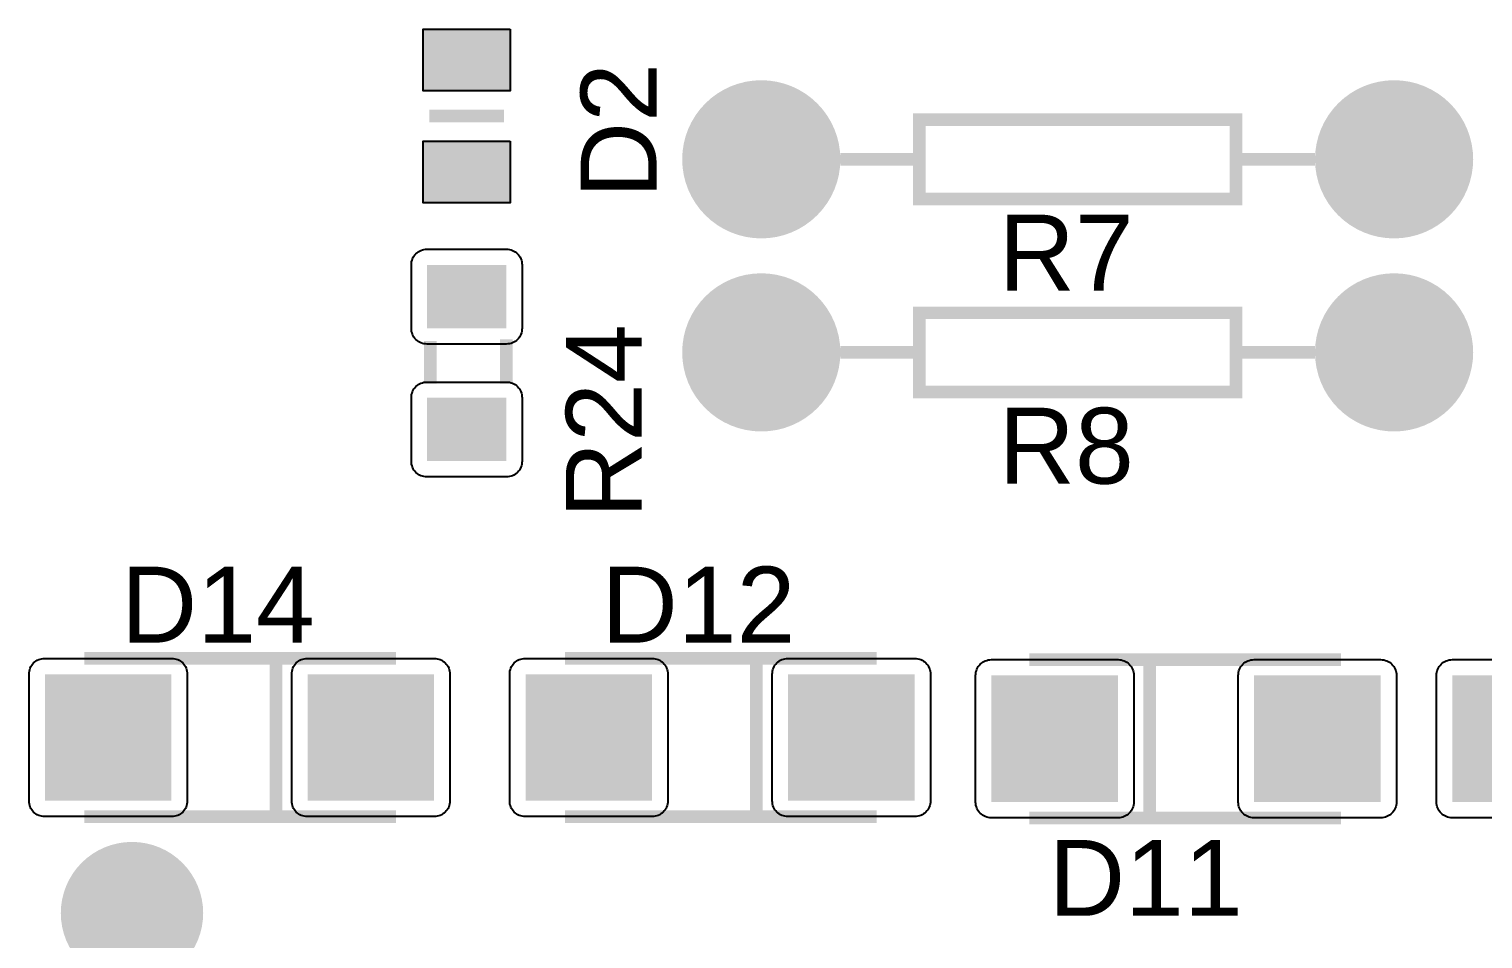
# Model space of a CAD drawing. Header units: inches. Extents: x -2.29 to 2.29, y -2.44 to 2.44.
# Drawn here: x 0.731 to 1.65, y -0.753 to -0.177 of the extents above; entities that cross this region are included whole.
import ezdxf

# ---------------------------------------------------------------- set-up
doc = ezdxf.new("R2010")
doc.units = ezdxf.units.IN
doc.layers.get('0').update_dxf_attribs({"linetype": 'CONTINUOUS'})

# ---------------------------------------------------------------- blocks, each defined once
blk = doc.blocks.new('RPAD')
blk.add_trace([(-0.5, -0.5), (-0.5, 0.5), (0.5, -0.5), (0.5, 0.5)])
blk = doc.blocks.new('EPAD')
at = {"const_width": 0.5}
blk.add_lwpolyline([(-0.25, 0, 1), (0.25, 0, 1)], format="xyb", close=True, dxfattribs=at)

msp = doc.modelspace()

# ---------------------------------------------------------------- linework, layer by layer
for points in [[(1.035374, -0.17735), (1.035374, -0.21635), (0.980374, -0.21635), (0.980374, -0.17735), (1.035374, -0.17735)], [(1.035374, -0.248217), (1.035374, -0.287217), (0.980374, -0.287217), (0.980374, -0.248217), (1.035374, -0.248217)], [(0.972874, -0.366457), (0.972874, -0.326457), (0.972924, -0.325417), (0.973073, -0.324412), (0.973315, -0.323445), (0.973646, -0.322521), (0.97406, -0.321645), (0.974555, -0.320821), (0.975124, -0.320053), (0.975765, -0.319347), (0.976471, -0.318707), (0.977238, -0.318138), (0.978062, -0.317643), (0.978939, -0.317228), (0.979863, -0.316898), (0.98083, -0.316656), (0.981835, -0.316507), (0.982874, -0.316457), (1.032874, -0.316457), (1.033913, -0.316507), (1.034919, -0.316656), (1.035885, -0.316898), (1.036809, -0.317228), (1.037686, -0.317643), (1.03851, -0.318138), (1.039277, -0.318707), (1.039983, -0.319347), (1.040624, -0.320053), (1.041193, -0.320821), (1.041688, -0.321645), (1.042102, -0.322521), (1.042433, -0.323445), (1.042675, -0.324412), (1.042824, -0.325417), (1.042874, -0.326457), (1.042874, -0.366457), (1.042824, -0.367496), (1.042675, -0.368501), (1.042433, -0.369468), (1.042102, -0.370392), (1.041688, -0.371269), (1.041193, -0.372093), (1.040624, -0.37286), (1.039983, -0.373566), (1.039277, -0.374206), (1.03851, -0.374776), (1.037686, -0.37527), (1.036809, -0.375685), (1.035885, -0.376016), (1.034919, -0.376258), (1.033913, -0.376406), (1.032874, -0.376457), (0.982874, -0.376457), (0.981835, -0.376406), (0.98083, -0.376258), (0.979863, -0.376016), (0.978939, -0.375685), (0.978062, -0.37527), (0.977238, -0.374776), (0.976471, -0.374206), (0.975765, -0.373566), (0.975124, -0.37286), (0.974555, -0.372093), (0.97406, -0.371269), (0.973646, -0.370392), (0.973315, -0.369468), (0.973073, -0.368501), (0.972924, -0.367496), (0.972874, -0.366457)], [(0.972874, -0.450457), (0.972874, -0.410457), (0.972924, -0.409417), (0.973073, -0.408412), (0.973315, -0.407445), (0.973646, -0.406521), (0.97406, -0.405645), (0.974555, -0.404821), (0.975124, -0.404053), (0.975765, -0.403347), (0.976471, -0.402707), (0.977238, -0.402138), (0.978062, -0.401643), (0.978939, -0.401228), (0.979863, -0.400898), (0.98083, -0.400656), (0.981835, -0.400507), (0.982874, -0.400457), (1.032874, -0.400457), (1.033913, -0.400507), (1.034919, -0.400656), (1.035885, -0.400898), (1.036809, -0.401228), (1.037686, -0.401643), (1.03851, -0.402138), (1.039277, -0.402707), (1.039983, -0.403347), (1.040624, -0.404053), (1.041193, -0.404821), (1.041688, -0.405645), (1.042102, -0.406521), (1.042433, -0.407445), (1.042675, -0.408412), (1.042824, -0.409417), (1.042874, -0.410457), (1.042874, -0.450457), (1.042824, -0.451496), (1.042675, -0.452501), (1.042433, -0.453468), (1.042102, -0.454392), (1.041688, -0.455269), (1.041193, -0.456093), (1.040624, -0.45686), (1.039983, -0.457566), (1.039277, -0.458206), (1.03851, -0.458776), (1.037686, -0.45927), (1.036809, -0.459685), (1.035885, -0.460016), (1.034919, -0.460258), (1.033913, -0.460406), (1.032874, -0.460457), (0.982874, -0.460457), (0.981835, -0.460406), (0.98083, -0.460258), (0.979863, -0.460016), (0.978939, -0.459685), (0.978062, -0.45927), (0.977238, -0.458776), (0.976471, -0.458206), (0.975765, -0.457566), (0.975124, -0.45686), (0.974555, -0.456093), (0.97406, -0.455269), (0.973646, -0.454392), (0.973315, -0.453468), (0.973073, -0.452501), (0.972924, -0.451496), (0.972874, -0.450457)], [(0.741244, -0.575197), (0.821244, -0.575197), (0.822283, -0.575247), (0.823289, -0.575396), (0.824256, -0.575638), (0.82518, -0.575969), (0.826056, -0.576383), (0.82688, -0.576878), (0.827648, -0.577447), (0.828354, -0.578087), (0.828994, -0.578794), (0.829563, -0.579561), (0.830057, -0.580385), (0.830472, -0.581261), (0.830803, -0.582185), (0.831045, -0.583152), (0.831194, -0.584157), (0.831244, -0.585197), (0.831244, -0.665197), (0.831194, -0.666236), (0.831045, -0.667241), (0.830803, -0.668208), (0.830472, -0.669132), (0.830057, -0.670009), (0.829563, -0.670833), (0.828994, -0.6716), (0.828354, -0.672306), (0.827648, -0.672946), (0.82688, -0.673516), (0.826056, -0.674011), (0.82518, -0.674425), (0.824256, -0.674756), (0.823289, -0.674998), (0.822283, -0.675146), (0.821244, -0.675197), (0.741244, -0.675197), (0.740205, -0.675146), (0.7392, -0.674998), (0.738233, -0.674756), (0.737309, -0.674425), (0.736432, -0.674011), (0.735608, -0.673516), (0.734841, -0.672946), (0.734135, -0.672306), (0.733494, -0.6716), (0.732925, -0.670833), (0.732431, -0.670009), (0.732016, -0.669132), (0.731685, -0.668208), (0.731443, -0.667241), (0.731294, -0.666236), (0.731244, -0.665197), (0.731244, -0.585197), (0.731294, -0.584157), (0.731443, -0.583152), (0.731685, -0.582185), (0.732016, -0.581261), (0.732431, -0.580385), (0.732925, -0.579561), (0.733494, -0.578794), (0.734135, -0.578087), (0.734841, -0.577447), (0.735608, -0.576878), (0.736432, -0.576383), (0.737309, -0.575969), (0.738233, -0.575638), (0.7392, -0.575396), (0.740205, -0.575247), (0.741244, -0.575197)], [(0.907244, -0.575197), (0.987244, -0.575197), (0.988283, -0.575247), (0.989289, -0.575396), (0.990256, -0.575638), (0.99118, -0.575969), (0.992056, -0.576383), (0.99288, -0.576878), (0.993648, -0.577447), (0.994354, -0.578087), (0.994994, -0.578794), (0.995563, -0.579561), (0.996057, -0.580385), (0.996472, -0.581261), (0.996803, -0.582185), (0.997045, -0.583152), (0.997194, -0.584157), (0.997244, -0.585197), (0.997244, -0.665197), (0.997194, -0.666236), (0.997045, -0.667241), (0.996803, -0.668208), (0.996472, -0.669132), (0.996057, -0.670009), (0.995563, -0.670833), (0.994994, -0.6716), (0.994354, -0.672306), (0.993648, -0.672946), (0.99288, -0.673516), (0.992056, -0.674011), (0.99118, -0.674425), (0.990256, -0.674756), (0.989289, -0.674998), (0.988283, -0.675146), (0.987244, -0.675197), (0.907244, -0.675197), (0.906205, -0.675146), (0.9052, -0.674998), (0.904233, -0.674756), (0.903309, -0.674425), (0.902432, -0.674011), (0.901608, -0.673516), (0.900841, -0.672946), (0.900135, -0.672306), (0.899494, -0.6716), (0.898925, -0.670833), (0.898431, -0.670009), (0.898016, -0.669132), (0.897685, -0.668208), (0.897443, -0.667241), (0.897294, -0.666236), (0.897244, -0.665197), (0.897244, -0.585197), (0.897294, -0.584157), (0.897443, -0.583152), (0.897685, -0.582185), (0.898016, -0.581261), (0.898431, -0.580385), (0.898925, -0.579561), (0.899494, -0.578794), (0.900135, -0.578087), (0.900841, -0.577447), (0.901608, -0.576878), (0.902432, -0.576383), (0.903309, -0.575969), (0.904233, -0.575638), (0.9052, -0.575396), (0.906205, -0.575247), (0.907244, -0.575197)], [(1.045039, -0.575197), (1.125039, -0.575197), (1.126079, -0.575247), (1.127084, -0.575396), (1.128051, -0.575638), (1.128975, -0.575969), (1.129851, -0.576383), (1.130675, -0.576878), (1.131443, -0.577447), (1.132149, -0.578087), (1.132789, -0.578794), (1.133358, -0.579561), (1.133853, -0.580385), (1.134268, -0.581261), (1.134598, -0.582185), (1.134841, -0.583152), (1.134989, -0.584157), (1.135039, -0.585197), (1.135039, -0.665197), (1.134989, -0.666236), (1.134841, -0.667241), (1.134598, -0.668208), (1.134268, -0.669132), (1.133853, -0.670009), (1.133358, -0.670833), (1.132789, -0.6716), (1.132149, -0.672306), (1.131443, -0.672946), (1.130675, -0.673516), (1.129851, -0.674011), (1.128975, -0.674425), (1.128051, -0.674756), (1.127084, -0.674998), (1.126079, -0.675146), (1.125039, -0.675197), (1.045039, -0.675197), (1.044, -0.675146), (1.042995, -0.674998), (1.042028, -0.674756), (1.041104, -0.674425), (1.040228, -0.674011), (1.039404, -0.673516), (1.038636, -0.672946), (1.03793, -0.672306), (1.03729, -0.6716), (1.03672, -0.670833), (1.036226, -0.670009), (1.035811, -0.669132), (1.03548, -0.668208), (1.035238, -0.667241), (1.03509, -0.666236), (1.035039, -0.665197), (1.035039, -0.585197), (1.03509, -0.584157), (1.035238, -0.583152), (1.03548, -0.582185), (1.035811, -0.581261), (1.036226, -0.580385), (1.03672, -0.579561), (1.03729, -0.578794), (1.03793, -0.578087), (1.038636, -0.577447), (1.039404, -0.576878), (1.040228, -0.576383), (1.041104, -0.575969), (1.042028, -0.575638), (1.042995, -0.575396), (1.044, -0.575247), (1.045039, -0.575197)], [(1.211039, -0.575197), (1.291039, -0.575197), (1.292079, -0.575247), (1.293084, -0.575396), (1.294051, -0.575638), (1.294975, -0.575969), (1.295851, -0.576383), (1.296675, -0.576878), (1.297443, -0.577447), (1.298149, -0.578087), (1.298789, -0.578794), (1.299358, -0.579561), (1.299853, -0.580385), (1.300268, -0.581261), (1.300598, -0.582185), (1.300841, -0.583152), (1.300989, -0.584157), (1.301039, -0.585197), (1.301039, -0.665197), (1.300989, -0.666236), (1.300841, -0.667241), (1.300598, -0.668208), (1.300268, -0.669132), (1.299853, -0.670009), (1.299358, -0.670833), (1.298789, -0.6716), (1.298149, -0.672306), (1.297443, -0.672946), (1.296675, -0.673516), (1.295851, -0.674011), (1.294975, -0.674425), (1.294051, -0.674756), (1.293084, -0.674998), (1.292079, -0.675146), (1.291039, -0.675197), (1.211039, -0.675197), (1.21, -0.675146), (1.208995, -0.674998), (1.208028, -0.674756), (1.207104, -0.674425), (1.206228, -0.674011), (1.205404, -0.673516), (1.204636, -0.672946), (1.20393, -0.672306), (1.20329, -0.6716), (1.20272, -0.670833), (1.202226, -0.670009), (1.201811, -0.669132), (1.20148, -0.668208), (1.201238, -0.667241), (1.20109, -0.666236), (1.201039, -0.665197), (1.201039, -0.585197), (1.20109, -0.584157), (1.201238, -0.583152), (1.20148, -0.582185), (1.201811, -0.581261), (1.202226, -0.580385), (1.20272, -0.579561), (1.20329, -0.578794), (1.20393, -0.578087), (1.204636, -0.577447), (1.205404, -0.576878), (1.206228, -0.576383), (1.207104, -0.575969), (1.208028, -0.575638), (1.208995, -0.575396), (1.21, -0.575247), (1.211039, -0.575197)], [(1.419579, -0.675984), (1.339579, -0.675984), (1.338539, -0.675934), (1.337534, -0.675785), (1.336567, -0.675543), (1.335643, -0.675213), (1.334767, -0.674798), (1.333943, -0.674303), (1.333175, -0.673734), (1.332469, -0.673094), (1.331829, -0.672387), (1.33126, -0.67162), (1.330765, -0.670796), (1.33035, -0.66992), (1.33002, -0.668996), (1.329778, -0.668029), (1.329629, -0.667024), (1.329579, -0.665984), (1.329579, -0.585984), (1.329629, -0.584945), (1.329778, -0.58394), (1.33002, -0.582973), (1.33035, -0.582049), (1.330765, -0.581172), (1.33126, -0.580348), (1.331829, -0.579581), (1.332469, -0.578875), (1.333175, -0.578235), (1.333943, -0.577665), (1.334767, -0.57717), (1.335643, -0.576756), (1.336567, -0.576425), (1.337534, -0.576183), (1.338539, -0.576035), (1.339579, -0.575984), (1.419579, -0.575984), (1.420618, -0.576035), (1.421623, -0.576183), (1.42259, -0.576425), (1.423514, -0.576756), (1.424391, -0.57717), (1.425215, -0.577665), (1.425982, -0.578235), (1.426688, -0.578875), (1.427328, -0.579581), (1.427898, -0.580348), (1.428392, -0.581172), (1.428807, -0.582049), (1.429138, -0.582973), (1.42938, -0.58394), (1.429528, -0.584945), (1.429579, -0.585984), (1.429579, -0.665984), (1.429528, -0.667024), (1.42938, -0.668029), (1.429138, -0.668996), (1.428807, -0.66992), (1.428392, -0.670796), (1.427898, -0.67162), (1.427328, -0.672387), (1.426688, -0.673094), (1.425982, -0.673734), (1.425215, -0.674303), (1.424391, -0.674798), (1.423514, -0.675213), (1.42259, -0.675543), (1.421623, -0.675785), (1.420618, -0.675934), (1.419579, -0.675984)], [(1.585579, -0.675984), (1.505579, -0.675984), (1.504539, -0.675934), (1.503534, -0.675785), (1.502567, -0.675543), (1.501643, -0.675213), (1.500767, -0.674798), (1.499943, -0.674303), (1.499175, -0.673734), (1.498469, -0.673094), (1.497829, -0.672387), (1.49726, -0.67162), (1.496765, -0.670796), (1.49635, -0.66992), (1.49602, -0.668996), (1.495778, -0.668029), (1.495629, -0.667024), (1.495579, -0.665984), (1.495579, -0.585984), (1.495629, -0.584945), (1.495778, -0.58394), (1.49602, -0.582973), (1.49635, -0.582049), (1.496765, -0.581172), (1.49726, -0.580348), (1.497829, -0.579581), (1.498469, -0.578875), (1.499175, -0.578235), (1.499943, -0.577665), (1.500767, -0.57717), (1.501643, -0.576756), (1.502567, -0.576425), (1.503534, -0.576183), (1.504539, -0.576035), (1.505579, -0.575984), (1.585579, -0.575984), (1.586618, -0.576035), (1.587623, -0.576183), (1.58859, -0.576425), (1.589514, -0.576756), (1.590391, -0.57717), (1.591215, -0.577665), (1.591982, -0.578235), (1.592688, -0.578875), (1.593328, -0.579581), (1.593898, -0.580348), (1.594392, -0.581172), (1.594807, -0.582049), (1.595138, -0.582973), (1.59538, -0.58394), (1.595528, -0.584945), (1.595579, -0.585984), (1.595579, -0.665984), (1.595528, -0.667024), (1.59538, -0.668029), (1.595138, -0.668996), (1.594807, -0.66992), (1.594392, -0.670796), (1.593898, -0.67162), (1.593328, -0.672387), (1.592688, -0.673094), (1.591982, -0.673734), (1.591215, -0.674303), (1.590391, -0.674798), (1.589514, -0.675213), (1.58859, -0.675543), (1.587623, -0.675785), (1.586618, -0.675934), (1.585579, -0.675984)]]:
    msp.add_lwpolyline(points, close=True)
for points, const_width in [([(1.031496, -0.232283), (0.984252, -0.232283)], 0.007874), ([(1.031496, -0.232283), (0.984252, -0.232283)], 0.007874), ([(1.031496, -0.232283), (0.984252, -0.232283)], 0.007874), ([(1.294079, -0.284685), (1.494079, -0.284685), (1.494079, -0.234685), (1.294079, -0.234685), (1.294079, -0.284685)], 0.008), ([(1.294079, -0.284685), (1.494079, -0.284685), (1.494079, -0.234685), (1.294079, -0.234685), (1.294079, -0.284685)], 0.008), ([(1.294079, -0.284685), (1.494079, -0.284685), (1.494079, -0.234685), (1.294079, -0.234685), (1.294079, -0.284685)], 0.008), ([(1.294079, -0.259685), (1.244079, -0.259685)], 0.008), ([(1.294079, -0.259685), (1.244079, -0.259685)], 0.008), ([(1.294079, -0.259685), (1.244079, -0.259685)], 0.008), ([(1.544079, -0.259685), (1.494079, -0.259685)], 0.008), ([(1.544079, -0.259685), (1.494079, -0.259685)], 0.008), ([(1.544079, -0.259685), (1.494079, -0.259685)], 0.008), ([(1.294079, -0.406732), (1.494079, -0.406732), (1.494079, -0.356732), (1.294079, -0.356732), (1.294079, -0.406732)], 0.008), ([(1.294079, -0.406732), (1.494079, -0.406732), (1.494079, -0.356732), (1.294079, -0.356732), (1.294079, -0.406732)], 0.008), ([(1.294079, -0.406732), (1.494079, -0.406732), (1.494079, -0.356732), (1.294079, -0.356732), (1.294079, -0.406732)], 0.008), ([(0.984874, -0.401457), (0.984874, -0.374457)], 0.008), ([(0.984874, -0.401457), (0.984874, -0.374457)], 0.008), ([(0.984874, -0.401457), (0.984874, -0.374457)], 0.008), ([(1.032874, -0.401457), (1.032874, -0.373457)], 0.008), ([(1.032874, -0.401457), (1.032874, -0.373457)], 0.008), ([(1.032874, -0.401457), (1.032874, -0.373457)], 0.008), ([(1.294079, -0.381732), (1.244079, -0.381732)], 0.008), ([(1.294079, -0.381732), (1.244079, -0.381732)], 0.008), ([(1.294079, -0.381732), (1.244079, -0.381732)], 0.008), ([(1.544079, -0.381732), (1.494079, -0.381732)], 0.008), ([(1.544079, -0.381732), (1.494079, -0.381732)], 0.008), ([(1.544079, -0.381732), (1.494079, -0.381732)], 0.008), ([(0.766244, -0.575197), (0.963244, -0.575197)], 0.008), ([(0.766244, -0.575197), (0.963244, -0.575197)], 0.008), ([(0.766244, -0.575197), (0.963244, -0.575197)], 0.008), ([(0.887244, -0.575197), (0.887244, -0.675197)], 0.008), ([(0.887244, -0.575197), (0.887244, -0.675197)], 0.008), ([(0.887244, -0.575197), (0.887244, -0.675197)], 0.008), ([(1.070039, -0.575197), (1.267039, -0.575197)], 0.008), ([(1.070039, -0.575197), (1.267039, -0.575197)], 0.008), ([(1.070039, -0.575197), (1.267039, -0.575197)], 0.008), ([(1.191039, -0.575197), (1.191039, -0.675197)], 0.008), ([(1.191039, -0.575197), (1.191039, -0.675197)], 0.008), ([(1.191039, -0.575197), (1.191039, -0.675197)], 0.008), ([(1.363579, -0.575984), (1.560579, -0.575984)], 0.008), ([(1.363579, -0.575984), (1.560579, -0.575984)], 0.008), ([(1.363579, -0.575984), (1.560579, -0.575984)], 0.008), ([(1.439579, -0.675984), (1.439579, -0.575984)], 0.008), ([(1.439579, -0.675984), (1.439579, -0.575984)], 0.008), ([(1.439579, -0.675984), (1.439579, -0.575984)], 0.008), ([(0.963244, -0.675197), (0.766244, -0.675197)], 0.008), ([(0.963244, -0.675197), (0.766244, -0.675197)], 0.008), ([(0.963244, -0.675197), (0.766244, -0.675197)], 0.008), ([(1.267039, -0.675197), (1.070039, -0.675197)], 0.008), ([(1.267039, -0.675197), (1.070039, -0.675197)], 0.008), ([(1.267039, -0.675197), (1.070039, -0.675197)], 0.008), ([(1.560579, -0.675984), (1.363579, -0.675984)], 0.008), ([(1.560579, -0.675984), (1.363579, -0.675984)], 0.008), ([(1.560579, -0.675984), (1.363579, -0.675984)], 0.008)]:
    msp.add_lwpolyline(points, dxfattribs=dict(const_width=const_width))
msp.add_lwpolyline([(1.710917, -0.675984), (1.630917, -0.675984), (1.629878, -0.675934), (1.628873, -0.675785), (1.627906, -0.675543), (1.626982, -0.675213), (1.626106, -0.674798), (1.625281, -0.674303), (1.624514, -0.673734), (1.623808, -0.673094), (1.623168, -0.672387), (1.622598, -0.67162), (1.622104, -0.670796), (1.621689, -0.66992), (1.621358, -0.668996), (1.621116, -0.668029), (1.620968, -0.667024), (1.620917, -0.665984), (1.620917, -0.585984), (1.620968, -0.584945), (1.621116, -0.58394), (1.621358, -0.582973), (1.621689, -0.582049), (1.622104, -0.581172), (1.622598, -0.580348), (1.623168, -0.579581), (1.623808, -0.578875), (1.624514, -0.578235), (1.625281, -0.577665), (1.626106, -0.57717), (1.626982, -0.576756), (1.627906, -0.576425), (1.628873, -0.576183), (1.629878, -0.576035), (1.630917, -0.575984), (1.710917, -0.575984)])

# ---------------------------------------------------------------- block references
for p, xscale, yscale, rotation in [((1.007874, -0.19685), 0.039, 0.055, -90), ((1.007874, -0.267717), 0.039, 0.055, -90), ((1.007874, -0.346457), 0.04, 0.05, 90), ((1.007874, -0.430457), 0.04, 0.05, 90), ((1.379579, -0.625984), 0.08, 0.08, 180), ((1.545579, -0.625984), 0.08, 0.08, 180), ((1.670917, -0.625984), 0.08, 0.08, 180)]:
    msp.add_blockref('RPAD', p, dxfattribs=dict(xscale=xscale, yscale=yscale, rotation=rotation))
for name, p, xscale, yscale in [('EPAD', (1.194079, -0.259685), 0.1, 0.1), ('EPAD', (1.594079, -0.259685), 0.1, 0.1), ('EPAD', (1.194079, -0.381732), 0.1, 0.1), ('EPAD', (1.594079, -0.381732), 0.1, 0.1), ('RPAD', (0.781244, -0.625197), 0.08, 0.08), ('RPAD', (0.947244, -0.625197), 0.08, 0.08), ('RPAD', (1.085039, -0.625197), 0.08, 0.08), ('RPAD', (1.251039, -0.625197), 0.08, 0.08), ('EPAD', (0.796299, -0.7362), 0.09, 0.09)]:
    msp.add_blockref(name, p, dxfattribs=dict(xscale=xscale, yscale=yscale))

# ---------------------------------------------------------------- texts
at = {"width": 1.041667}
for s, p in [('D2', (1.127882, -0.28435)), ('D2', (1.127882, -0.28435)), ('D2', (1.127882, -0.28435)), ('R24', (1.118543, -0.486559)), ('R24', (1.118543, -0.486559)), ('R24', (1.118543, -0.486559))]:
    msp.add_text(s, height=0.048, rotation=90, dxfattribs=at).set_placement(p)
for s, p in [('R7', (1.344079, -0.342685)), ('R7', (1.344079, -0.342685)), ('R7', (1.344079, -0.342685)), ('R8', (1.344079, -0.464732)), ('R8', (1.344079, -0.464732)), ('R8', (1.344079, -0.464732)), ('D14', (0.789244, -0.565197)), ('D14', (0.789244, -0.565197)), ('D14', (0.789244, -0.565197)), ('D12', (1.093039, -0.565197)), ('D12', (1.093039, -0.565197)), ('D12', (1.093039, -0.565197)), ('D11', (1.375768, -0.737921)), ('D11', (1.375768, -0.737921)), ('D11', (1.375768, -0.737921))]:
    msp.add_text(s, height=0.048, dxfattribs=at).set_placement(p)

doc.saveas('drawing.dxf')
